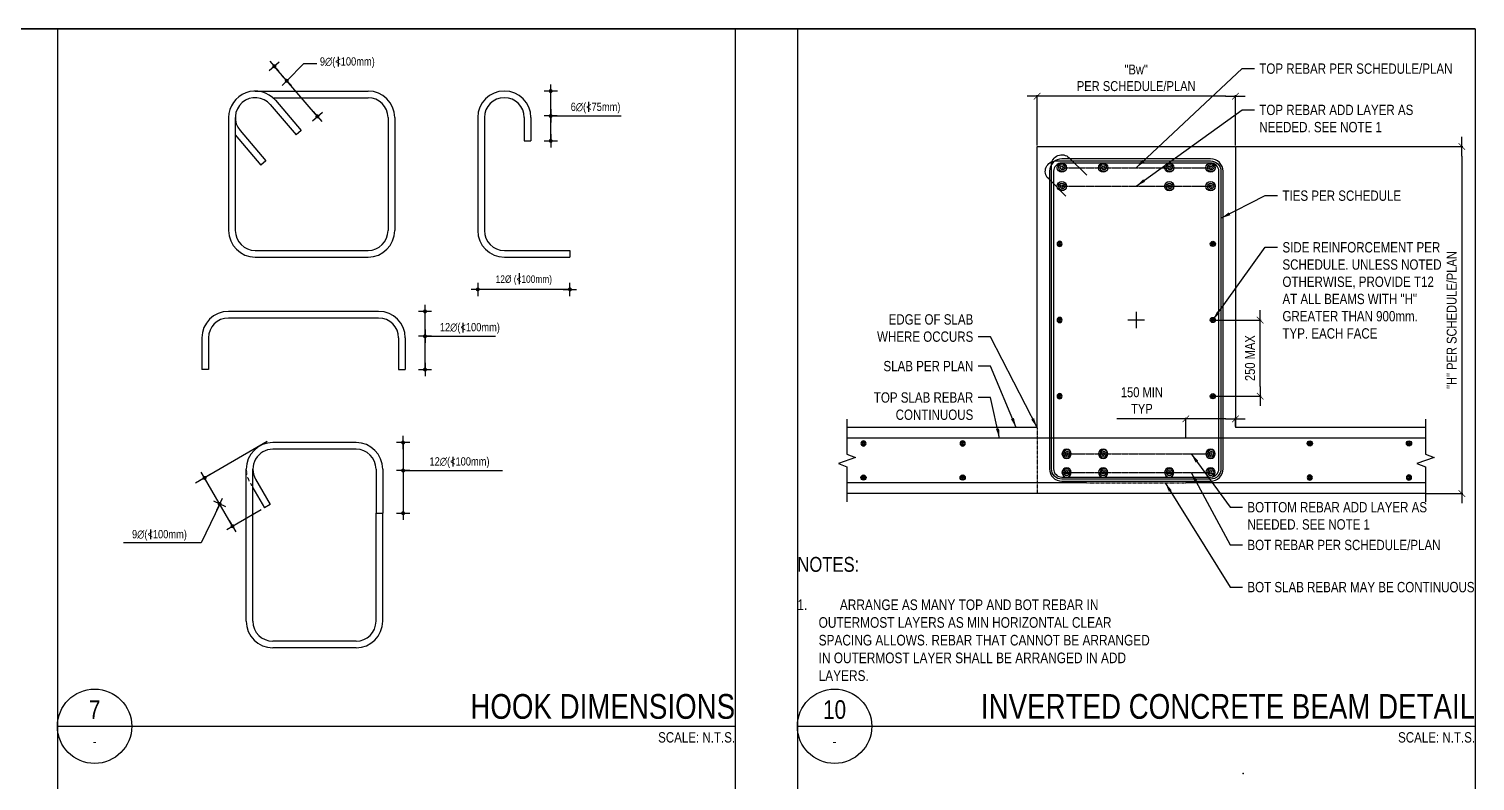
# Model space of a CAD drawing. Header units: millimetres. Extents: x 2250 to 89875, y -16050 to 57150.
# Drawn here: x 55039 to 89875, y 39030 to 57150 of the extents above; entities that cross this region are included whole.
import ezdxf
from ezdxf.enums import TextEntityAlignment as Align

# ---------------------------------------------------------------- set-up
doc = ezdxf.new("R2010")
doc.units = ezdxf.units.MM
for name, pattern in [('CENTER2', [1.125, 0.75, -0.125, 0.125, -0.125]), ('HIDDEN', [0.375, 0.25, -0.125]), ('HIDDEN2', [0.1875, 0.125, -0.0625])]:
    doc.linetypes.add(name, pattern=pattern)
for name, color, linetype in [('A-DIMN-100', 1, 'Continuous'), ('A-TEXT-NOTE-100', 2, 'Continuous'), ('S-D-MEDM2', 3, 'Continuous'), ('S-G-CNTR', 1, 'CENTER2'), ('S-G-DIMS', 1, 'Continuous'), ('S-G-HDN2', 1, 'HIDDEN2'), ('S-G-LEDR', 2, 'Continuous'), ('S-G-RBAR', 7, 'Continuous'), ('S-G-TEXT', 3, 'Continuous'), ('S-G-THIN', 1, 'Continuous'), ('S-G-TITL', 7, 'Continuous'), ('S-G-TITLREF', 4, 'Continuous'), ('S-LINKS', 3, 'Continuous'), ('S-LOCI-DIM-IN-100', 1, 'Continuous'), ('S-P-C-RBAR-T', 6, 'Continuous'), ('S-SECMRK', 7, 'Continuous')]:
    doc.layers.add(name, color=color, linetype=linetype)
doc.layers.add('NPLT-JLA', color=193, linetype='Continuous', plot=False)
doc.styles.add('ARIAL', font='arial.ttf', dxfattribs={"width": 0.8})
doc.styles.add('ARIAL23', font='arial.ttf', dxfattribs={"width": 0.8, "height": 31.25})
doc.dimstyles.new('A-100-DIM-INT', dxfattribs={"dimscale": 100, "dimtxt": 1.8, "dimasz": 0.008, "dimexe": 100, "dimexo": 100, "dimgap": 1, "dimtad": 1, "dimdec": 4, "dimrnd": 6.93889e-17, "dimdsep": 46, "dimtxsty": 'ARIAL', "dimblk1": 'WSA-DOT-1', "dimblk2": 'WSA-DOT-1', "dimsah": 1, "dimcen": 0.025, "dimse1": 1, "dimse2": 1, "dimclrd": 1, "dimclre": 5, "dimclrt": 2, "dimazin": 2, "dimtfac": 1, "dimtdec": 4, "dimtix": 1, "dimtmove": 2, "dimatfit": 3, "dimldrblk": 'WSA-DOT-1', "dimfxl": 1, "dimtolj": 1, "dimtzin": 0, "dimarcsym": 0})
doc.dimstyles.new('ARIALDIMS', dxfattribs={"dimscale": 12, "dimtxt": 20, "dimasz": 19.5, "dimexe": 2.25, "dimexo": 1.75, "dimgap": 10, "dimtad": 1, "dimzin": 3, "dimdsep": 46, "dimtxsty": 'ARIAL', "dimblk1": 'nyatick', "dimblk2": 'nyatick', "dimsah": 1, "dimcen": 2.25, "dimclrd": 1, "dimclre": 1, "dimclrt": 2, "dimadec": 0, "dimazin": 0, "dimtfac": 1, "dimtmove": 0, "dimatfit": 3, "dimfxl": 1, "dimfrac": 2, "dimtolj": 1, "dimtzin": 0, "dimarcsym": 0})

# ---------------------------------------------------------------- blocks, each defined once
blk = doc.blocks.new('WSA-DOT-1')
at = {"layer": 'S-LOCI-DIM-IN-100'}
for p, q in [((-200, 0), (200, 0)), ((0, -200), (0, 200))]:
    blk.add_line(p, q, dxfattribs=at)
at = {"layer": 'S-LOCI-DIM-IN-100', "color": 1, "const_width": 60}
blk.add_lwpolyline([(-30, 0, 1), (30, 0, 1)], format="xyb", close=True, dxfattribs=at)
blk = doc.blocks.new('*D798')
at = {"layer": 'A-DIMN-100', "color": 1, "lineweight": -2, "transparency": 16777216}
blk.add_line((68070, 50875), (65852, 50875), dxfattribs=at)
at = {"layer": 'Defpoints', "color": 0, "transparency": 16777216}
for p in [(65851, 52313), (68071, 51805), (65851, 50875)]:
    blk.add_point(p, dxfattribs=at)
at = {"layer": 'A-DIMN-100', "color": 1, "lineweight": -2, "transparency": 16777216, "xscale": 0.8, "yscale": 0.8, "zscale": 0.8, "rotation": 180}
blk.add_blockref('WSA-DOT-1', (65851, 50875), dxfattribs=at)
at = {"layer": 'A-DIMN-100', "color": 1, "lineweight": -2, "transparency": 16777216, "xscale": 0.8, "yscale": 0.8, "zscale": 0.8}
blk.add_blockref('WSA-DOT-1', (68071, 50875), dxfattribs=at)
at = {"layer": 'A-DIMN-100', "color": 2, "transparency": 16777216, "insert": (66961, 51095), "char_height": 180, "attachment_point": 5, "style": 'ARIAL'}
blk.add_mtext('\\A1;12%%c (<100mm)', dxfattribs=at)
blk = doc.blocks.new('*D799')
at = {"layer": 'A-DIMN-100', "color": 1, "lineweight": -2, "transparency": 16777216}
blk.add_line((67608, 54454), (67608, 55652), dxfattribs=at)
at = {"layer": 'Defpoints', "color": 0, "transparency": 16777216}
for p in [(66587, 55653), (67608, 55653), (67227, 54453)]:
    blk.add_point(p, dxfattribs=at)
at = {"layer": 'A-DIMN-100', "color": 1, "lineweight": -2, "transparency": 16777216, "xscale": 0.8, "yscale": 0.8, "zscale": 0.8}
for p, rotation in [((67608, 55653), 90), ((67608, 54453), 270)]:
    blk.add_blockref('WSA-DOT-1', p, dxfattribs=dict(at, rotation=rotation))
blk = doc.blocks.new('*D800')
at = {"layer": 'A-DIMN-100', "color": 1, "lineweight": -2, "transparency": 16777216}
blk.add_line((64580, 48944), (64580, 50344), dxfattribs=at)
at = {"layer": 'Defpoints', "color": 0, "transparency": 16777216}
for p in [(63560, 50345), (64580, 50345), (64200, 48944)]:
    blk.add_point(p, dxfattribs=at)
at = {"layer": 'A-DIMN-100', "color": 1, "lineweight": -2, "transparency": 16777216, "xscale": 0.8, "yscale": 0.8, "zscale": 0.8}
for p, rotation in [((64580, 50345), 90), ((64580, 48944), 270)]:
    blk.add_blockref('WSA-DOT-1', p, dxfattribs=dict(at, rotation=rotation))
blk = doc.blocks.new('*D801')
at = {"layer": 'A-DIMN-100', "color": 1, "lineweight": -2, "transparency": 16777216}
blk.add_line((59941, 45171), (59270, 46334), dxfattribs=at)
at = {"layer": 'Defpoints', "color": 0, "transparency": 16777216}
for p in [(60039, 46780), (59270, 46335), (60712, 45615)]:
    blk.add_point(p, dxfattribs=at)
at = {"layer": 'A-DIMN-100', "color": 1, "lineweight": -2, "transparency": 16777216, "xscale": 0.8, "yscale": 0.8, "zscale": 0.8}
for p, rotation in [((59270, 46335), 119.999999999992), ((59942, 45171), 299.999999999992)]:
    blk.add_blockref('WSA-DOT-1', p, dxfattribs=dict(at, rotation=rotation))
blk = doc.blocks.new('*D802')
at = {"layer": 'A-DIMN-100', "color": 1, "lineweight": -2, "transparency": 16777216}
blk.add_line((64052, 47184), (64052, 45484), dxfattribs=at)
at = {"layer": 'Defpoints', "color": 0, "transparency": 16777216}
for p in [(62920, 47185), (63560, 45483), (64052, 45483)]:
    blk.add_point(p, dxfattribs=at)
at = {"layer": 'A-DIMN-100', "color": 1, "lineweight": -2, "transparency": 16777216, "xscale": 0.8, "yscale": 0.8, "zscale": 0.8}
for p, rotation in [((64052, 47185), 90), ((64052, 45483), 270)]:
    blk.add_blockref('WSA-DOT-1', p, dxfattribs=dict(at, rotation=rotation))
blk = doc.blocks.new('nyatick')
at = {"layer": 'S-G-DIMS'}
blk.add_line((-1.01, 0), (1, 0), dxfattribs=at)
at = {"layer": 'S-G-DIMS', "const_width": 0.08}
blk.add_lwpolyline([(0.34, 0.34), (-0.34, -0.34)], dxfattribs=at)
blk = doc.blocks.new('*D803')
at = {"layer": 'Defpoints', "color": 0, "transparency": 16777216}
for p in [(79323, 55527), (79323, 54318), (84102, 54318)]:
    blk.add_point(p, dxfattribs=at)
at = {"layer": 'S-G-DIMS', "color": 1, "lineweight": -2, "transparency": 16777216}
for p, q in [((79323, 54339), (79323, 55554)), ((83868, 55527), (79557, 55527)), ((84102, 54339), (84102, 55554))]:
    blk.add_line(p, q, dxfattribs=at)
at = {"layer": 'S-G-DIMS', "color": 1, "lineweight": -2, "transparency": 16777216, "xscale": 234, "yscale": 234, "zscale": 234, "rotation": 180}
blk.add_blockref('nyatick', (79323, 55527), dxfattribs=at)
at = {"layer": 'S-G-DIMS', "color": 1, "lineweight": -2, "transparency": 16777216, "xscale": 234, "yscale": 234, "zscale": 234}
blk.add_blockref('nyatick', (84102, 55527), dxfattribs=at)
at = {"layer": 'S-G-DIMS', "color": 2, "transparency": 16777216, "insert": (81712, 55971), "char_height": 240, "attachment_point": 5, "style": 'ARIAL'}
blk.add_mtext('\\A1;"Bw"\\PPER SCHEDULE/PLAN', dxfattribs=at)
blk = doc.blocks.new('*D804')
at = {"layer": 'Defpoints', "color": 0, "transparency": 16777216}
for p in [(84102, 54318), (88680, 45956), (89556, 45956)]:
    blk.add_point(p, dxfattribs=at)
at = {"layer": 'S-G-DIMS', "color": 1, "lineweight": -2, "transparency": 16777216}
for p, q in [((84123, 54318), (89583, 54318)), ((89556, 54084), (89556, 46190)), ((88701, 45956), (89583, 45956))]:
    blk.add_line(p, q, dxfattribs=at)
at = {"layer": 'S-G-DIMS', "color": 1, "lineweight": -2, "transparency": 16777216, "xscale": 234, "yscale": 234, "zscale": 234}
for p, rotation in [((89556, 54318), 90), ((89556, 45956), 270)]:
    blk.add_blockref('nyatick', p, dxfattribs=dict(at, rotation=rotation))
at = {"layer": 'S-G-DIMS', "color": 2, "transparency": 16777216, "insert": (89312, 50137), "char_height": 240, "attachment_point": 5, "rotation": 90, "style": 'ARIAL'}
blk.add_mtext('\\A1;"H" PER SCHEDULE/PLAN', dxfattribs=at)
blk = doc.blocks.new('*D805')
at = {"layer": 'Defpoints', "color": 0, "transparency": 16777216}
for p in [(83559, 50137), (84697, 50137), (83559, 48302)]:
    blk.add_point(p, dxfattribs=at)
at = {"layer": 'S-G-DIMS', "color": 1, "lineweight": -2, "transparency": 16777216}
for p, q in [((83580, 50137), (84724, 50137)), ((84697, 48536), (84697, 49903)), ((83580, 48302), (84724, 48302))]:
    blk.add_line(p, q, dxfattribs=at)
at = {"layer": 'S-G-DIMS', "color": 1, "lineweight": -2, "transparency": 16777216, "xscale": 234, "yscale": 234, "zscale": 234}
for p, rotation in [((84697, 50137), 90), ((84697, 48302), 270)]:
    blk.add_blockref('nyatick', p, dxfattribs=dict(at, rotation=rotation))
at = {"layer": 'S-G-DIMS', "color": 2, "transparency": 16777216, "insert": (84455, 49219), "char_height": 240, "attachment_point": 5, "rotation": 90, "style": 'ARIAL'}
blk.add_mtext('\\A1;250 MAX', dxfattribs=at)
blk = doc.blocks.new('*D806')
at = {"layer": 'Defpoints', "color": 0, "transparency": 16777216}
for p in [(82907, 47757), (84102, 47549), (82907, 47288)]:
    blk.add_point(p, dxfattribs=at)
at = {"layer": 'S-G-DIMS', "color": 1, "lineweight": -2, "transparency": 16777216}
for p, q in [((82907, 47757), (81248, 47757)), ((82907, 47309), (82907, 47784)), ((83868, 47757), (83141, 47757)), ((84102, 47570), (84102, 47784))]:
    blk.add_line(p, q, dxfattribs=at)
at = {"layer": 'S-G-DIMS', "color": 1, "lineweight": -2, "transparency": 16777216, "xscale": 234, "yscale": 234, "zscale": 234, "rotation": 180}
blk.add_blockref('nyatick', (82907, 47757), dxfattribs=at)
at = {"layer": 'S-G-DIMS', "color": 1, "lineweight": -2, "transparency": 16777216, "xscale": 234, "yscale": 234, "zscale": 234}
blk.add_blockref('nyatick', (84102, 47757), dxfattribs=at)
at = {"layer": 'S-G-DIMS', "color": 2, "transparency": 16777216, "insert": (81849, 48198), "char_height": 240, "attachment_point": 5, "style": 'ARIAL'}
blk.add_mtext('\\A1;150 MIN\\PTYP', dxfattribs=at)

msp = doc.modelspace()

# ---------------------------------------------------------------- linework, layer by layer
at = {"layer": 'A-DIMN-100'}
for p, q in [((61988.32608, 55042.48623), (60949.43366, 56250.14108)), ((60780.99158, 47207.73282), (59053.39988, 46210.30729)), ((60080.45122, 45250.67776), (60636.5099, 45571.71839))]:
    msp.add_line(p, q, dxfattribs=at)
at = {"layer": 'A-DIMN-100', "color": 2}
msp.add_line((66853.21583, 51003.12447), (66853.21583, 51268.19451), dxfattribs=at)
at = {"layer": 'A-TEXT-NOTE-100'}
for p, q in [((62493.03479, 56242.79561), (62493.03479, 56476.47326)), ((68527.67632, 55155.84645), (68527.67632, 55389.52409)), ((65500.29416, 49838.8526), (65500.29416, 50072.53024)), ((65254.95519, 46611.1221), (65254.95519, 46844.79975)), ((57974.43866, 44858.57697), (57974.43866, 45092.25462))]:
    msp.add_line(p, q, dxfattribs=at)
at = {"layer": 'Defpoints', "color": 0, "linetype": 'ByBlock'}
for p in [(60037.26352, 55465.44118), (61597.67753, 54706.42844)]:
    msp.add_point(p, dxfattribs=at)
at = {"layer": 'NPLT-JLA'}
for p, q in [((89875, 57150), (2250, 57150)), ((20075, 57150), (89875, 57150)), ((55725, 57150), (55725, -16050)), ((55725, 57150), (55725, 2250)), ((72050, 57150), (72050, -16050)), ((72050, 57150), (72050, 2250)), ((73550, 57150), (73550, -16050)), ((73550, 57149.99998), (73550, 2249.99998)), ((89875, 57150), (89875, -16050)), ((89875, 57149.99998), (89875, 2249.99998)), ((81712.5, 50335.99841), (81712.5, 49937.82768)), ((81911.58537, 50136.91305), (81513.41463, 50136.91305))]:
    msp.add_line(p, q, dxfattribs=at)
for points in [[(79920.73171, 46254.74841), (83504.26829, 46254.74841, 0.4142135624), (83802.89634, 46553.37646), (83802.89634, 53720.44963, 0.4142135624), (83504.26829, 54019.07768), (79920.73171, 54019.07768, 0.4142135624), (79622.10366, 53720.44963), (79622.10366, 46553.37646, 0.4142135624)], [(79920.73171, 46354.2911), (83504.26829, 46354.2911, 0.4142135624), (83703.35366, 46553.37646), (83703.35366, 53720.44963, 0.4142135624), (83504.26829, 53919.535), (79920.73171, 53919.535, 0.4142135624), (79721.64634, 53720.44963), (79721.64634, 46553.37646, 0.4142135624)]]:
    msp.add_lwpolyline(points, format="xyb", close=True, dxfattribs=at)
for p in [(84286.70681, 39210.70271), (84286.70681, 39210.70269)]:
    msp.add_point(p, dxfattribs=at)
at = {"layer": 'S-D-MEDM2'}
for p, q in [((79323.47561, 54317.70573), (84101.52439, 54317.70573)), ((79323.47561, 47548.80329), (79323.47561, 54317.70573)), ((84101.52439, 54317.70573), (84101.52439, 47548.80329)), ((79323.47561, 47548.80329), (74744.5122, 47548.80329)), ((88680.4878, 47548.80329), (84101.52439, 47548.80329)), ((88680.4878, 45956.12036), (74744.5122, 45956.12036))]:
    msp.add_line(p, q, dxfattribs=at)
at = {"layer": 'S-G-CNTR'}
for p, q in [((79920.73171, 53807.54948), (83504.26829, 53807.54948)), ((79920.73171, 53359.60741), (83504.26829, 53359.60741)), ((79920.73171, 46914.21869), (83504.26829, 46914.21869)), ((79920.73171, 46466.27661), (83504.26829, 46466.27661))]:
    msp.add_line(p, q, dxfattribs=at)
at = {"layer": 'S-G-HDN2'}
for p, q in [((79323.47561, 47548.80329), (79323.47561, 45956.12036)), ((80517.9878, 46217.41991), (82907.0122, 46217.41991))]:
    msp.add_line(p, q, dxfattribs=at)
at = {"layer": 'S-G-RBAR'}
for points in [[(80032.71723, 53807.54948, -1), (79808.74619, 53807.54948, -1), (80032.71723, 53807.54948, -1), (79846.0747, 53807.54948, -1), (79995.38872, 53807.54948, -1), (79883.4032, 53807.54948, -1), (79958.06021, 53807.54948, -1), (79920.73171, 53807.54948, -1)], [(81028.14405, 53807.54948, -1), (80804.17302, 53807.54948, -1), (81028.14405, 53807.54948, -1), (80841.50152, 53807.54948, -1), (80990.81555, 53807.54948, -1), (80878.83003, 53807.54948, -1), (80953.48704, 53807.54948, -1), (80916.15854, 53807.54948, -1)], [(82620.82698, 53807.54948, -1), (82396.85595, 53807.54948, -1), (82620.82698, 53807.54948, -1), (82434.18445, 53807.54948, -1), (82583.49848, 53807.54948, -1), (82471.51296, 53807.54948, -1), (82546.16997, 53807.54948, -1), (82508.84146, 53807.54948, -1)], [(83616.25381, 53807.54948, -1), (83392.28277, 53807.54948, -1), (83616.25381, 53807.54948, -1), (83429.61128, 53807.54948, -1), (83578.9253, 53807.54948, -1), (83466.93979, 53807.54948, -1), (83541.5968, 53807.54948, -1), (83504.26829, 53807.54948, -1)], [(80032.71723, 53359.60741, -1), (79808.74619, 53359.60741, -1), (80032.71723, 53359.60741, -1), (79846.0747, 53359.60741, -1), (79995.38872, 53359.60741, -1), (79883.4032, 53359.60741, -1), (79958.06021, 53359.60741, -1), (79920.73171, 53359.60741, -1)], [(82620.82698, 53359.60741, -1), (82396.85595, 53359.60741, -1), (82620.82698, 53359.60741, -1), (82434.18445, 53359.60741, -1), (82583.49848, 53359.60741, -1), (82471.51296, 53359.60741, -1), (82546.16997, 53359.60741, -1), (82508.84146, 53359.60741, -1)], [(83616.25381, 53359.60741, -1), (83392.28277, 53359.60741, -1), (83616.25381, 53359.60741, -1), (83429.61128, 53359.60741, -1), (83578.9253, 53359.60741, -1), (83466.93979, 53359.60741, -1), (83541.5968, 53359.60741, -1), (83504.26829, 53359.60741, -1)], [(79804.15392, 51972.23126, 1), (79928.58228, 51972.23126, 1), (79804.15392, 51972.23126, 1), (79907.84422, 51972.23126, 1), (79824.89198, 51972.23126, 1), (79887.10616, 51972.23126, 1), (79845.63004, 51972.23126, 1), (79866.3681, 51972.23126, 1)], [(83620.84608, 51972.23126, -1), (83496.41772, 51972.23126, -1), (83620.84608, 51972.23126, -1), (83517.15578, 51972.23126, -1), (83600.10802, 51972.23126, -1), (83537.89384, 51972.23126, -1), (83579.36996, 51972.23126, -1), (83558.6319, 51972.23126, -1)], [(79804.15392, 50136.91305, 1), (79928.58228, 50136.91305, 1), (79804.15392, 50136.91305, 1), (79907.84422, 50136.91305, 1), (79824.89198, 50136.91305, 1), (79887.10616, 50136.91305, 1), (79845.63004, 50136.91305, 1), (79866.3681, 50136.91305, 1)], [(83620.84608, 50136.91305, -1), (83496.41772, 50136.91305, -1), (83620.84608, 50136.91305, -1), (83517.15578, 50136.91305, -1), (83600.10802, 50136.91305, -1), (83537.89384, 50136.91305, -1), (83579.36996, 50136.91305, -1), (83558.6319, 50136.91305, -1)], [(79804.15392, 48301.59483, 1), (79928.58228, 48301.59483, 1), (79804.15392, 48301.59483, 1), (79907.84422, 48301.59483, 1), (79824.89198, 48301.59483, 1), (79887.10616, 48301.59483, 1), (79845.63004, 48301.59483, 1), (79866.3681, 48301.59483, 1)], [(83620.84608, 48301.59483, -1), (83496.41772, 48301.59483, -1), (83620.84608, 48301.59483, -1), (83517.15578, 48301.59483, -1), (83600.10802, 48301.59483, -1), (83537.89384, 48301.59483, -1), (83579.36996, 48301.59483, -1), (83558.6319, 48301.59483, -1)], [(75080.46875, 47163.0754, 1), (75204.8971, 47163.0754, 1), (75080.46875, 47163.0754, 1), (75184.15904, 47163.0754, 1), (75101.20681, 47163.0754, 1), (75163.42099, 47163.0754, 1), (75121.94487, 47163.0754, 1), (75142.68293, 47163.0754, 1)], [(77469.49314, 47163.0754, 1), (77593.92149, 47163.0754, 1), (77469.49314, 47163.0754, 1), (77573.18343, 47163.0754, 1), (77490.2312, 47163.0754, 1), (77552.44538, 47163.0754, 1), (77510.96926, 47163.0754, 1), (77531.70732, 47163.0754, 1)], [(85955.50686, 47163.0754, -1), (85831.07851, 47163.0754, -1), (85955.50686, 47163.0754, -1), (85851.81657, 47163.0754, -1), (85934.7688, 47163.0754, -1), (85872.55462, 47163.0754, -1), (85914.03074, 47163.0754, -1), (85893.29268, 47163.0754, -1)], [(88344.53125, 47163.0754, -1), (88220.1029, 47163.0754, -1), (88344.53125, 47163.0754, -1), (88240.84096, 47163.0754, -1), (88323.79319, 47163.0754, -1), (88261.57901, 47163.0754, -1), (88303.05513, 47163.0754, -1), (88282.31707, 47163.0754, -1)], [(80147.80069, 46914.21869, 1), (79923.82965, 46914.21869, 1), (80147.80069, 46914.21869, 1), (79961.15816, 46914.21869, 1), (80110.47218, 46914.21869, 1), (79998.48667, 46914.21869, 1), (80073.14368, 46914.21869, 1), (80035.81517, 46914.21869, 1)], [(81028.14405, 46914.21869, 1), (80804.17302, 46914.21869, 1), (81028.14405, 46914.21869, 1), (80841.50152, 46914.21869, 1), (80990.81555, 46914.21869, 1), (80878.83003, 46914.21869, 1), (80953.48704, 46914.21869, 1), (80916.15854, 46914.21869, 1)], [(83616.25381, 46914.21869, 1), (83392.28277, 46914.21869, 1), (83616.25381, 46914.21869, 1), (83429.61128, 46914.21869, 1), (83578.9253, 46914.21869, 1), (83466.93979, 46914.21869, 1), (83541.5968, 46914.21869, 1), (83504.26829, 46914.21869, 1)], [(75080.46875, 46341.84826, -1), (75204.8971, 46341.84826, -1), (75080.46875, 46341.84826, -1), (75184.15904, 46341.84826, -1), (75101.20681, 46341.84826, -1), (75163.42099, 46341.84826, -1), (75121.94487, 46341.84826, -1), (75142.68293, 46341.84826, -1)], [(77469.49314, 46341.84826, -1), (77593.92149, 46341.84826, -1), (77469.49314, 46341.84826, -1), (77573.18343, 46341.84826, -1), (77490.2312, 46341.84826, -1), (77552.44538, 46341.84826, -1), (77510.96926, 46341.84826, -1), (77531.70732, 46341.84826, -1)], [(80147.80069, 46466.27661, 1), (79923.82965, 46466.27661, 1), (80147.80069, 46466.27661, 1), (79961.15816, 46466.27661, 1), (80110.47218, 46466.27661, 1), (79998.48667, 46466.27661, 1), (80073.14368, 46466.27661, 1), (80035.81517, 46466.27661, 1)], [(81028.14405, 46466.27661, 1), (80804.17302, 46466.27661, 1), (81028.14405, 46466.27661, 1), (80841.50152, 46466.27661, 1), (80990.81555, 46466.27661, 1), (80878.83003, 46466.27661, 1), (80953.48704, 46466.27661, 1), (80916.15854, 46466.27661, 1)], [(82620.82698, 46466.27661, 1), (82396.85595, 46466.27661, 1), (82620.82698, 46466.27661, 1), (82434.18445, 46466.27661, 1), (82583.49848, 46466.27661, 1), (82471.51296, 46466.27661, 1), (82546.16997, 46466.27661, 1), (82508.84146, 46466.27661, 1)], [(83616.25381, 46466.27661, 1), (83392.28277, 46466.27661, 1), (83616.25381, 46466.27661, 1), (83429.61128, 46466.27661, 1), (83578.9253, 46466.27661, 1), (83466.93979, 46466.27661, 1), (83541.5968, 46466.27661, 1), (83504.26829, 46466.27661, 1)], [(85955.50686, 46341.84826, 1), (85831.07851, 46341.84826, 1), (85955.50686, 46341.84826, 1), (85851.81657, 46341.84826, 1), (85934.7688, 46341.84826, 1), (85872.55462, 46341.84826, 1), (85914.03074, 46341.84826, 1), (85893.29268, 46341.84826, 1)], [(88344.53125, 46341.84826, 1), (88220.1029, 46341.84826, 1), (88344.53125, 46341.84826, 1), (88240.84096, 46341.84826, 1), (88323.79319, 46341.84826, 1), (88261.57901, 46341.84826, 1), (88303.05513, 46341.84826, 1), (88282.31707, 46341.84826, 1)]]:
    msp.add_lwpolyline(points, format="xyb", dxfattribs=at)
at = {"layer": 'S-G-THIN', "linetype": 'Continuous'}
for points in [[(74744.5122, 47747.88866), (74744.5122, 46901.77585), (74949.63065, 46827.11884), (74539.39374, 46677.80482), (74744.5122, 46603.1478), (74744.5122, 45757.035)], [(88680.4878, 47747.88866), (88680.4878, 46901.77585), (88885.60626, 46827.11884), (88475.36935, 46677.80482), (88680.4878, 46603.1478), (88680.4878, 45757.035)]]:
    msp.add_lwpolyline(points, dxfattribs=at)
at = {"layer": 'S-G-TITLREF'}
for p, q in [((55725, 40349.99998), (72050, 40349.99998)), ((73550, 40349.99997), (89875, 40349.99996))]:
    msp.add_line(p, q, dxfattribs=at)
for centre in [(56620.88415, 40349.99996), (74445.88415, 40349.99995)]:
    msp.add_circle(centre, 895.88415, dxfattribs=at)
at = {"layer": 'S-LINKS'}
for p, q in [((60489.81186, 55652.89284), (63209.81186, 55652.89284)), ((60913.13207, 55492.89284), (63209.81186, 55492.89284)), ((60974.98895, 55430.26938), (61597.67753, 54706.42844)), ((60853.69468, 55325.92525), (61476.38325, 54602.0843)), ((59849.81186, 55012.89284), (59849.81186, 52292.89284)), ((60009.81186, 55012.89284), (60009.81186, 52292.89284)), ((60125.92903, 54699.86043), (60748.6176, 53976.01948)), ((61597.67753, 54706.42844), (61476.38325, 54602.0843)), ((63689.81186, 55012.89284), (63689.81186, 52292.89284)), ((63849.81186, 55012.89284), (63849.81186, 52292.89284)), ((65851.18638, 55012.89284), (65851.18638, 52292.89284)), ((66011.18638, 55012.89284), (66011.18638, 52292.89284)), ((66971.18638, 55012.89284), (66971.18638, 54452.89284)), ((67131.18638, 55012.89284), (67131.18638, 54452.89284)), ((60004.63476, 54595.51629), (60627.32333, 53871.67534)), ((66971.18638, 54452.89284), (67131.18638, 54452.89284)), ((60748.6176, 53976.01948), (60627.32333, 53871.67534)), ((60489.81186, 51812.89284), (63209.81186, 51812.89284)), ((60489.81186, 51652.89284), (63209.81186, 51652.89284)), ((66491.18638, 51812.89284), (68070.64173, 51812.89284)), ((66491.18638, 51652.89284), (68070.64173, 51652.89284)), ((68070.64173, 51812.89284), (68070.64173, 51652.89284)), ((63463.59737, 50345.2965), (59844.37283, 50345.2965)), ((63463.59737, 50185.2965), (59844.37283, 50185.2965)), ((59204.37283, 49705.2965), (59204.37283, 48943.59964)), ((59364.37283, 49705.2965), (59364.37283, 48943.59964)), ((63943.59737, 49705.2965), (63943.59737, 48943.59964)), ((64103.59737, 49705.2965), (64103.59737, 48943.59964)), ((59364.37283, 48943.59964), (59204.37283, 48943.59964)), ((63943.59737, 48943.59964), (64103.59737, 48943.59964)), ((62920.06217, 47185.2965), (60913.61822, 47185.2965)), ((62920.06217, 47025.2965), (60913.61822, 47025.2965)), ((60273.61822, 42879.4014), (60273.61822, 46545.2965)), ((60433.61822, 42879.4014), (60433.61822, 46545.2965)), ((63400.06217, 46545.2965), (63400.06217, 45483.04985)), ((63560.06217, 46545.2965), (63560.06217, 45483.04985)), ((60433.61822, 46096.68089), (60711.65657, 45615.10434)), ((60497.92603, 46305.2965), (60850.22064, 45695.10434)), ((60850.22064, 45695.10434), (60711.65657, 45615.10434)), ((63400.06217, 45483.04985), (63560.06217, 45483.04985)), ((63400.06217, 42879.4014), (63400.06217, 45483.04985)), ((63560.06217, 42879.4014), (63560.06217, 45483.04985)), ((62920.06217, 42399.4014), (60913.61822, 42399.4014)), ((62920.06217, 42239.4014), (60913.61822, 42239.4014))]:
    msp.add_line(p, q, dxfattribs=at)
at = {"layer": 'S-LINKS', "linetype": 'HIDDEN', "ltscale": 0.01}
msp.add_line((60371.60401, 46204.09265), (60406.07725, 46144.38326), dxfattribs=at)
at = {"layer": 'S-LINKS'}
for centre, radius, start, end in [((60489.81186, 55012.89284), 640, 40.70396409, 180), ((60489.81186, 55012.89284), 480, 40.70396409, 220.70396409), ((63209.81186, 55012.89284), 640, 0, 90), ((63209.81186, 55012.89284), 480, 0, 90), ((66491.18638, 55012.89284), 640, 0, 180), ((66491.18638, 55012.89284), 480, 0, 180), ((60489.81186, 52292.89284), 640, 180, 270), ((60489.81186, 52292.89284), 480, 180, 270), ((63209.81186, 52292.89284), 480, 270, 0), ((63209.81186, 52292.89284), 640, 270, 0), ((66491.18638, 52292.89284), 640, 180, 270), ((66491.18638, 52292.89284), 480, 180, 270), ((59844.37283, 49705.2965), 640, 90, 180), ((59844.37283, 49705.2965), 480, 90, 180), ((63463.59737, 49705.2965), 640, 0, 90), ((63463.59737, 49705.2965), 480, 0, 90), ((60913.61822, 46545.2965), 640, 90, 180), ((62920.06217, 46545.2965), 640, 0, 90), ((60913.61822, 46545.2965), 480, 90, 210), ((62920.06217, 46545.2965), 480, 0, 90), ((60913.61822, 42879.4014), 640, 180, 270), ((60913.61822, 42879.4014), 480, 180, 270), ((62920.06217, 42879.4014), 640, 270, 0), ((62920.06217, 42879.4014), 480, 270, 0)]:
    msp.add_arc(centre, radius, start, end, dxfattribs=at)
at = {"layer": 'S-LINKS', "linetype": 'HIDDEN', "ltscale": 0.01}
for start, end in [(180, 192.487471667), (197.95442523, 206.874726419)]:
    msp.add_arc((60913.61822, 46545.2965), 640, start, end, dxfattribs=at)
at = {"layer": 'S-P-C-RBAR-T'}
for p, q in [((88680.4878, 47287.50375), (74744.5122, 47287.50375)), ((80517.9878, 46217.41991), (74744.5122, 46217.41991)), ((88680.4878, 46217.41991), (82907.0122, 46217.41991))]:
    msp.add_line(p, q, dxfattribs=at)
msp.add_lwpolyline([(80017.77325, 53122.15753), (79595.44942, 53544.48137, -0.6681786379), (79771.41768, 53969.30634), (83504.26829, 53969.30634, -0.4142135624), (83753.125, 53720.44963), (83753.125, 46553.37646, -0.4142135624), (83504.26829, 46304.51976), (79920.73171, 46304.51976, -0.4142135624), (79671.875, 46553.37646), (79671.875, 53869.76366, -0.6681786379), (80096.69997, 54045.73192), (80519.02381, 53623.40809)], format="xyb", dxfattribs=at)

# ---------------------------------------------------------------- block references
at = {"layer": 'A-DIMN-100', "color": 5, "xscale": 0.7999999999837925, "yscale": 0.7999999999837925, "zscale": 0.7999999999837925, "rotation": 310.703964091285}
for p in [(60949.43366, 56250.14108), (61988.32608, 55042.48623)]:
    msp.add_blockref('WSA-DOT-1', p, dxfattribs=at)

# ---------------------------------------------------------------- texts
at = {"layer": 'A-TEXT-NOTE-100', "char_height": 200, "attachment_point": 5, "style": 'ARIAL'}
for s, insert in [('9∅(<100mm)', (62708.71426, 56336.84709)), ('6∅(<75mm)', (68688.50659, 55243.66329)), ('12∅(<100mm)', (65660.91758, 49936.06695)), ('12∅(<100mm)', (65411.19012, 46701.51103)), ('9∅(<100mm)', (58182.9711, 44948.86508))]:
    msp.add_mtext(s, dxfattribs=dict(at, insert=insert))
at = {"layer": 'S-G-DIMS', "color": 3, "style": 'ARIAL23'}
for s, insert, char_height, width, attachment_point in [('TOP REBAR PER SCHEDULE/PLAN', (84678.63889, 56318.28887), 248.8567153, 4547.5211329, 1), ('TOP REBAR ADD LAYER AS NEEDED. SEE NOTE 1', (84678.63889, 55323.96805), 248.8567153, 3784.773303, 1), ('TIES PER SCHEDULE', (85235.21155, 53257.7172), 248.8567153, 2976.2479045, 1), ('SIDE REINFORCEMENT PER SCHEDULE. UNLESS NOTED OTHERWISE, PROVIDE T12 AT ALL BEAMS WITH "H" GREATER THAN 900mm. TYP. EACH FACE', (85235.21155, 52013.53694), 248.85671528, 3859.9028141, 1), ('EDGE OF SLAB WHERE OCCURS', (77787.17175, 49609.28085), 248.8567153, 3140.7304345, 9), ('SLAB PER PLAN', (77787.17175, 49151.52142), 248.8567153, 2709.8044806, 3), ('TOP SLAB REBAR CONTINUOUS', (77787.17175, 48395.24623), 248.8567153, 2709.8044806, 3), ('BOTTOM REBAR ADD LAYER AS NEEDED. SEE NOTE 1', (84391.53728, 45752.94679), 248.8567153, 5448.9181847, 1), ('BOT REBAR PER SCHEDULE/PLAN', (84391.53728, 44842.91944), 248.8567153, 5732.3602354, 1), ('BOT SLAB REBAR MAY BE CONTINUOUS', (84391.53728, 43827.75231), 248.8567153, 5483.4627246, 1)]:
    msp.add_mtext(s, dxfattribs=dict(at, insert=insert, char_height=char_height, width=width, attachment_point=attachment_point))
at = {"layer": 'S-G-LEDR', "color": 3, "insert": (73550, 44429.84897), "char_height": 255.92673233, "width": 8661.1766054, "attachment_point": 1, "style": 'ARIAL'}
msp.add_mtext('\\pxql;{\\H1.4x;NOTES:}\\P\\P\\pi-2,l2;1.^IARRANGE AS MANY TOP AND BOT REBAR IN OUTERMOST LAYERS AS MIN HORIZONTAL CLEAR SPACING ALLOWS. REBAR THAT CANNOT BE ARRANGED IN OUTERMOST LAYER SHALL BE ARRANGED IN ADD LAYERS.', dxfattribs=at)
at = {"layer": 'S-G-TEXT', "color": 7, "char_height": 248.8567153, "width": 1863.9177852, "attachment_point": 3, "style": 'ARIAL'}
for insert in [(72050, 40208.07995), (89875, 40208.07993)]:
    msp.add_mtext('\\W0.8000;SCALE: N.T.S.', dxfattribs=dict(at, insert=insert))
at = {"layer": 'S-G-TITL', "char_height": 597.2560976, "width": 17688.4119874, "attachment_point": 3, "style": 'ARIAL'}
for s, insert in [('HOOK DIMENSIONS', (72050, 41127.39559)), ('INVERTED CONCRETE BEAM DETAIL', (89875, 41127.39558))]:
    msp.add_mtext(s, dxfattribs=dict(at, insert=insert))
at = {"layer": 'S-G-TITLREF', "style": 'ARIAL', "width": 0.8}
for s, height, p in [('7', 447.94207, (56620.88415, 40753.47215)), ('10', 447.942073, (74445.88415, 40753.47213)), ('-', 248.85672, (56620.88415, 39987.73281)), ('-', 248.85672, (74445.88415, 39987.7328))]:
    msp.add_text(s, height=height, dxfattribs=at).set_placement(p, align=Align.MIDDLE)

# ---------------------------------------------------------------- dimensions: what is measured, and where the dimension line sits
at = {"layer": 'A-DIMN-100'}
for base, p1, p2, picture, middle in [((67607.5412, 55652.89284), (67227.35155, 54452.89284), (66587.35155, 55652.89284), '*D799', (67607.5412, 55052.89284)), ((64579.9522, 50345.2965), (64199.76255, 48943.59964), (63559.76255, 50345.2965), '*D800', (64579.9522, 49644.44807)), ((64052.21254, 45483.04985), (62920.06217, 47185.2965), (63560.06217, 45483.04985), '*D802', (64052.21254, 46334.17318))]:
    dim = msp.add_linear_dim(base=base, p1=p1, p2=p2, angle=90, text=' ', dimstyle='A-100-DIM-INT', dxfattribs=at)
    dim.commit()
    dim.dimension.update_dxf_attribs({"geometry": picture, "text_midpoint": middle})
at = {"layer": 'A-DIMN-100', "color": 7}
dim = msp.add_linear_dim(base=(65851.18638, 50875.36713), p1=(68070.64173, 51804.89284), p2=(65851.18638, 52313.17627), text='12%%c (<100mm)', dimstyle='A-100-DIM-INT', dxfattribs=at)
dim.commit()
dim.dimension.update_dxf_attribs({"geometry": '*D798', "text_midpoint": (66960.91405, 51095.14203)})
at = {"layer": 'A-DIMN-100'}
dim = msp.add_aligned_dim(p1=(60711.65657, 45615.10434), p2=(60039.36196, 46779.55276), distance=888.85316, text=' ', dimstyle='A-100-DIM-INT', dxfattribs=at)
dim.commit()
dim.dimension.update_dxf_attribs({"geometry": '*D801', "text_midpoint": (59605.73985, 45752.90197)})
at = {"layer": 'S-G-DIMS'}
dim = msp.add_linear_dim(base=(79323.47561, 55526.61613), p1=(84101.52439, 54317.70573), p2=(79323.47561, 54317.70573), text='"Bw"\\PPER SCHEDULE/PLAN', dimstyle='ARIALDIMS', dxfattribs=at)
dim.commit()
dim.dimension.update_dxf_attribs({"geometry": '*D803', "text_midpoint": (81712.5, 55970.7089)})
for base, p1, p2, angle, text, picture, middle in [((89556.25769, 45956.12036), (84101.52439, 54317.70573), (88680.4878, 45956.12036), 270, '"H" PER SCHEDULE/PLAN', '*D804', (89312.16492, 50136.91305)), ((84697.04812, 50136.91305), (83558.6319, 48301.59483), (83558.6319, 50136.91305), 90, '250 MAX', '*D805', (84454.5106, 49219.25394))]:
    dim = msp.add_linear_dim(base=base, p1=p1, p2=p2, angle=angle, text=text, dimstyle='ARIALDIMS', dxfattribs=at)
    dim.commit()
    dim.dimension.update_dxf_attribs({"geometry": picture, "text_midpoint": middle})
dim = msp.add_linear_dim(base=(82907.0122, 47757.02131), p1=(84101.52439, 47548.80329), p2=(82907.0122, 47287.50375), text='150 MIN\\PTYP', dimstyle='ARIALDIMS', dxfattribs=at)
dim.commit()
dim.dimension.update_dxf_attribs({"geometry": '*D806', "text_midpoint": (81849.37319, 47757.02131), "dimtype": 160})

# ---------------------------------------------------------------- leaders
at = {"layer": 'A-DIMN-100', "color": 4}
for points in [[(67607.5412, 55052.89284), (69302.23673, 55052.89284)], [(64579.9522, 49745.2965), (66274.64772, 49745.2965)], [(64052.21254, 46510.74058), (66449.58573, 46510.74058)], [(59633.92103, 45704.09074), (59191.77885, 44772.36804), (57320.27653, 44772.36804)]]:
    msp.add_leader(points, dimstyle='A-100-DIM-INT', override={"dimclrd": 1}, dxfattribs=at)
at = {"layer": 'S-G-LEDR'}
for points in [[(81712.5, 53807.54948), (84260.55962, 56193.86052), (84559.18767, 56193.86052)], [(81712.5, 53359.60741), (84260.55962, 55199.53969), (84559.18767, 55199.53969)], [(83753.125, 52589.73778), (84817.13228, 53133.28884), (85115.76033, 53133.28884)], [(83558.6319, 50136.91305), (84817.13228, 51889.10858), (85115.76033, 51889.10858)], [(79323.47561, 47548.80329), (78205.25102, 49733.7092), (77906.62297, 49733.7092)], [(78819.60906, 47548.80329), (78205.25102, 49027.09306), (77906.62297, 49027.09306)], [(78422.20259, 47287.50375), (78205.25102, 48270.81788), (77906.62297, 48270.81788)], [(83036.45849, 46914.21869), (83973.45801, 45628.51843), (84272.08606, 45628.51843)], [(83036.45849, 46466.27661), (83973.45801, 44718.49108), (84272.08606, 44718.49108)], [(82409.26911, 46217.41991), (83973.45801, 43703.32395), (84272.08606, 43703.32395)]]:
    msp.add_leader(points, dimstyle='ARIALDIMS', override={"dimgap": 0.05, "dimtad": 0}, dxfattribs=at)
at = {"layer": 'S-SECMRK', "color": 4}
msp.add_leader([(61250.46378, 55900.21026), (61661.15861, 56318.74505), (61974.86518, 56318.74505)], dimstyle='A-100-DIM-INT', dxfattribs=at)

doc.saveas('drawing.dxf')
